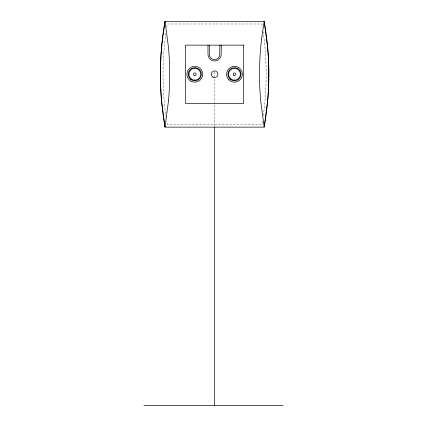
<?xml version="1.0" encoding="UTF-8"?>
<svg xmlns="http://www.w3.org/2000/svg" width="427" height="427" viewBox="0 0 427 427"><rect width="100%" height="100%" fill="white"/><g stroke="black" fill="none" stroke-linecap="round" stroke-linejoin="round"><path stroke-width="0.32" stroke-dasharray="2.13 1.6" d="M166.749 27.237L167.272 23.992L261.932 23.992L262.456 27.237M262.456 121.241L261.932 124.481L167.272 124.481L166.749 121.241M214.605 71.811L214.605 126.451M263.16 31.721A301.889 301.889 0 0 1 263.16 116.758M166.135 117.377A301.889 301.889 0 0 1 166.135 31.102"/><path stroke-width="0.64" d="M143.947 405.65L283.053 405.65M221.213 45.15L221.213 54.405A6.613 6.613 0 0 1 214.605 61.018A6.613 6.613 0 0 1 207.992 54.405L207.992 45.15M219.889 45.15L219.702 55.772A5.279 5.279 0 0 1 209.502 55.772L209.315 45.15M214.605 127.118L214.605 405.65M162.452 38.878L161.55 47.691A216.729 153.827 90 0 0 161.55 100.783L165.019 127.129L264.185 127.129L267.654 100.783A216.729 153.827 90 0 0 267.654 47.691L264.185 21.35L165.019 21.35L162.452 38.878M168.516 100.783L165.019 127.129A304.531 304.531 0 0 1 165.019 21.35L168.516 47.691A215.123 152.685 90 0 1 168.516 100.783M261.596 38.878L260.689 47.691A215.123 152.685 -90 0 0 260.689 100.783L264.185 127.129A304.531 304.531 0 0 0 264.185 21.35L261.596 38.878M243.689 45.15L185.515 45.15L185.515 103.329L243.689 103.329L243.689 45.15M228.877 79.849A7.932 7.932 0 0 0 242.146 76.294A7.932 7.932 0 0 0 232.432 66.575A7.932 7.932 0 0 0 228.877 79.849M190.853 81.109A7.932 7.932 0 0 0 202.75 74.239A7.932 7.932 0 0 0 190.853 67.37A7.932 7.932 0 0 0 190.853 81.109M212.95 77.1A3.304 3.304 0 0 0 217.909 74.239A3.304 3.304 0 0 0 212.95 71.373A3.304 3.304 0 0 0 212.95 77.1M194.157 75.382A1.324 1.324 0 0 0 196.142 74.239A1.324 1.324 0 0 0 194.157 73.092A1.324 1.324 0 0 0 194.157 75.382M233.558 75.184A1.324 1.324 0 0 0 235.768 74.565A1.324 1.324 0 0 0 234.129 72.964A1.324 1.324 0 0 0 233.558 75.184M190.49 79.235A6.613 6.613 0 0 0 201.309 75.488A6.613 6.613 0 0 0 192.657 67.989A6.613 6.613 0 0 0 190.49 79.235M230.004 79.102A6.613 6.613 0 0 0 240.935 75.686A6.613 6.613 0 0 0 232.512 67.93A6.613 6.613 0 0 0 230.004 79.102M191.072 78.856A5.951 5.951 0 0 0 200.695 75.173A5.951 5.951 0 0 0 192.689 68.683A5.951 5.951 0 0 0 191.072 78.856M230.911 78.995A5.951 5.951 0 0 0 240.39 74.955A5.951 5.951 0 0 0 232.149 68.763A5.951 5.951 0 0 0 230.911 78.995"/></g></svg>
